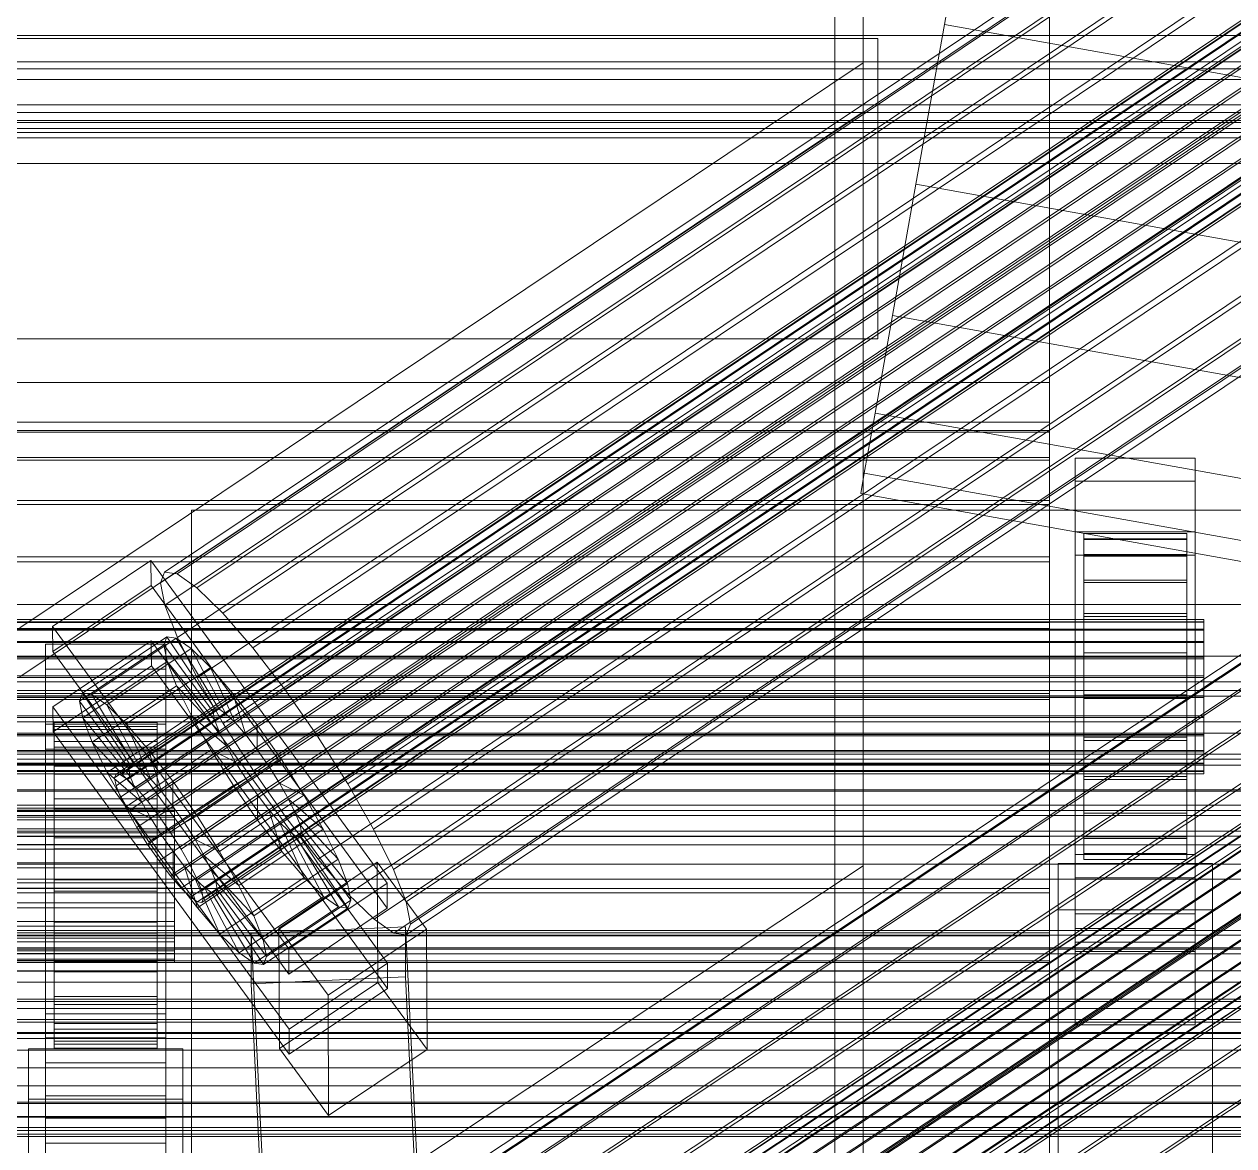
# Model space of a CAD drawing. Header units: millimetres. Extents: x -2500 to 58855, y -53268 to 6837.
# Drawn here: x 130.5 to 271.5, y -33459.1 to -33328.3 of the extents above; entities that cross this region are included whole.
import ezdxf

# ---------------------------------------------------------------- set-up
doc = ezdxf.new("R2010")
doc.units = ezdxf.units.MM
for name, color, linetype, lineweight in [('frontal_briquetadora', 7, 'Continuous', 0), ('frontal_C01', 7, 'Continuous', 0), ('frontal_C02', 7, 'Continuous', 0), ('frontal_C02-briq', 7, 'Continuous', 0), ('frontal_C03', 7, 'Continuous', 0), ('frontal_dos-mix', 7, 'Continuous', 0), ('frontal_secador', 7, 'Continuous', 0)]:
    doc.layers.add(name, color=color, linetype=linetype, lineweight=lineweight)

msp = doc.modelspace()

# ---------------------------------------------------------------- linework, layer by layer
at = {"layer": 'frontal_briquetadora'}
msp.add_line((345, -33332.75), (-305, -33332.75), dxfattribs=at)
at = {"layer": 'frontal_C01'}
for p, q in [((250, -35735.764), (250, -32680.37)), ((250, -32685.104), (250, -35740.498)), ((228.298, -33426.447), (228.298, -33114.26)), ((228.298, -33119.948), (228.298, -33432.135)), ((146.872, -33485.088), (331.181, -33362.756)), ((148.32, -33485.095), (332.629, -33362.763)), ((146.383, -33486.521), (330.692, -33364.19)), ((150.629, -33486.542), (334.938, -33364.211)), ((141.045, -33509.031), (354.844, -33367.126)), ((141.218, -33508.523), (355.017, -33366.618)), ((141.731, -33508.525), (355.53, -33366.621)), ((142.549, -33509.038), (356.348, -33367.134)), ((146.887, -33489.297), (331.197, -33366.966)), ((153.641, -33489.331), (337.95, -33366.999)), ((141.224, -33510.015), (355.022, -33368.11)), ((143.617, -33510.026), (357.415, -33368.122)), ((141.742, -33511.407), (355.541, -33369.503)), ((144.861, -33511.423), (358.659, -33369.518)), ((142.565, -33513.113), (356.363, -33371.209)), ((359.995, -33371.227), (146.196, -33513.132)), ((148.35, -33493.227), (332.659, -33370.896)), ((157.152, -33493.271), (341.461, -33370.94)), ((143.635, -33515.017), (357.434, -33373.113)), ((147.533, -33515.037), (361.332, -33373.132)), ((144.881, -33516.989), (358.68, -33375.085)), ((148.779, -33517.009), (362.578, -33375.104)), ((150.672, -33498.043), (334.981, -33375.712)), ((345.231, -33375.763), (160.922, -33498.094)), ((146.218, -33518.895), (360.017, -33376.99)), ((149.85, -33518.913), (363.648, -33377.008)), ((147.554, -33520.604), (361.352, -33378.699)), ((150.672, -33520.619), (364.471, -33378.715)), ((148.798, -33522), (362.596, -33380.095)), ((151.191, -33522.012), (364.989, -33380.107)), ((149.865, -33522.988), (363.664, -33381.083)), ((150.683, -33523.501), (364.482, -33381.596)), ((151.196, -33523.503), (364.995, -33381.599)), ((151.369, -33522.995), (365.168, -33381.091)), ((153.694, -33503.417), (338.003, -33381.085)), ((164.693, -33503.471), (349.002, -33381.14)), ((157.211, -33508.982), (341.52, -33386.65)), ((168.21, -33509.037), (352.519, -33386.705)), ((160.982, -33514.359), (345.291, -33392.028)), ((171.232, -33514.41), (355.541, -33392.079)), ((164.752, -33519.182), (349.061, -33396.851)), ((173.554, -33519.226), (357.863, -33396.895)), ((168.263, -33523.122), (352.572, -33400.791)), ((-450, -33413.426), (450, -33413.426)), ((450, -33426.233), (-450, -33426.233)), ((228.298, -33426.447), (130, -33491.691)), ((228.298, -33738.634), (228.298, -33426.447)), ((228.298, -33426.447), (228.298, -33432.135)), ((130, -33497.378), (228.298, -33432.135)), ((228.298, -33432.135), (228.298, -33744.321)), ((450, -33446.584), (-450, -33446.584))]:
    msp.add_line(p, q, dxfattribs=at)
at = {"layer": 'frontal_C02'}
for p, q in [((250, -35767.535), (250, -32976.99)), ((250, -32981.769), (250, -35772.314)), ((228.298, -33332.832), (228.298, -33158.452)), ((228.298, -33164.193), (228.298, -33338.573)), ((146.872, -33392.227), (331.181, -33268.743)), ((146.383, -33393.47), (330.692, -33269.986)), ((148.32, -33392.424), (332.629, -33268.94)), ((150.629, -33394.047), (334.938, -33270.563)), ((141.045, -33416.193), (354.844, -33272.952)), ((141.218, -33415.753), (355.017, -33272.511)), ((141.731, -33415.822), (355.53, -33272.581)), ((146.887, -33396.069), (331.197, -33272.585)), ((141.224, -33417.114), (355.022, -33273.873)), ((142.549, -33416.398), (356.348, -33273.156)), ((143.617, -33417.439), (357.415, -33274.198)), ((153.641, -33396.988), (337.95, -33273.504)), ((141.742, -33418.453), (355.541, -33275.211)), ((144.861, -33418.877), (358.659, -33275.635)), ((142.565, -33420.118), (356.363, -33276.876)), ((148.35, -33399.847), (332.659, -33276.363)), ((359.995, -33277.37), (146.196, -33420.611)), ((157.152, -33401.044), (341.461, -33277.56)), ((143.635, -33421.995), (357.434, -33278.754)), ((147.533, -33422.525), (361.332, -33279.284)), ((144.881, -33423.958), (358.68, -33280.717)), ((148.779, -33424.488), (362.578, -33281.247)), ((150.672, -33404.546), (334.981, -33281.062)), ((146.218, -33425.872), (360.017, -33282.631)), ((345.231, -33282.456), (160.922, -33405.94)), ((149.85, -33426.366), (363.648, -33283.125)), ((147.554, -33427.607), (361.352, -33284.365)), ((150.672, -33428.031), (364.471, -33284.79)), ((148.798, -33429.044), (362.596, -33285.803)), ((149.865, -33430.086), (363.664, -33286.844)), ((151.191, -33429.369), (364.989, -33286.128)), ((151.369, -33430.29), (365.168, -33287.049)), ((153.694, -33409.846), (338.003, -33286.362)), ((150.683, -33430.661), (364.482, -33287.42)), ((151.196, -33430.731), (364.995, -33287.49)), ((164.693, -33411.341), (349.002, -33287.857)), ((157.211, -33415.385), (341.52, -33291.901)), ((168.21, -33416.881), (352.519, -33293.397)), ((160.982, -33420.787), (345.291, -33297.303)), ((171.232, -33422.18), (355.541, -33298.696)), ((164.752, -33425.682), (349.061, -33302.198)), ((173.554, -33426.879), (357.863, -33303.395)), ((168.263, -33429.739), (352.572, -33306.255)), ((175.016, -33430.657), (359.326, -33307.173)), ((171.275, -33432.679), (355.584, -33309.195)), ((173.584, -33434.303), (357.893, -33310.819)), ((175.032, -33434.5), (359.341, -33311.016)), ((175.521, -33433.256), (359.83, -33309.772)), ((-311.15, -33329.672), (311.15, -33329.672)), ((-311.15, -33333.539), (311.15, -33333.539)), ((228.298, -33332.832), (130, -33398.69)), ((228.298, -33617.653), (228.298, -33332.832)), ((228.298, -33332.832), (228.298, -33338.573)), ((-311.15, -33334.789), (311.15, -33334.789)), ((-311.15, -33337.756), (311.15, -33337.756)), ((-311.15, -33338.64), (311.15, -33338.64)), ((130, -33404.431), (228.298, -33338.573)), ((228.298, -33338.573), (228.298, -33623.394)), ((-425, -33339.802), (425, -33339.802)), ((-311.15, -33340.505), (311.15, -33340.505)), ((-311.15, -33340.963), (311.15, -33340.963)), ((-311.15, -33341.599), (311.15, -33341.599)), ((133.809, -33398.542), (145.277, -33390.859)), ((145.277, -33390.859), (145.289, -33393.781)), ((145.277, -33390.859), (172.809, -33428.452)), ((146.383, -33393.47), (146.872, -33392.227)), ((146.872, -33392.227), (148.32, -33392.424)), ((148.32, -33392.424), (150.629, -33394.047)), ((145.289, -33393.781), (133.821, -33401.465)), ((172.821, -33431.374), (145.289, -33393.781)), ((146.887, -33396.069), (146.383, -33393.47)), ((150.629, -33394.047), (153.641, -33396.988)), ((148.35, -33399.847), (146.887, -33396.069)), ((153.641, -33396.988), (157.152, -33401.044)), ((133.821, -33401.465), (133.809, -33398.542)), ((161.341, -33436.135), (133.809, -33398.542)), ((137.313, -33406.333), (147.143, -33399.748)), ((138.396, -33406.481), (148.226, -33399.895)), ((147.143, -33399.748), (146.777, -33400.678)), ((148.226, -33399.895), (147.143, -33399.748)), ((147.143, -33399.748), (152.686, -33408.069)), ((149.953, -33401.11), (148.226, -33399.895)), ((148.226, -33399.895), (153.199, -33408.139)), ((150.672, -33404.546), (148.35, -33399.847)), ((133, -33403.511), (133, -33400.589)), ((133, -33400.589), (147, -33400.589)), ((133, -33446.493), (133, -33400.589)), ((133.847, -33407.895), (145.315, -33400.211)), ((136.948, -33407.264), (146.777, -33400.678)), ((140.123, -33407.695), (149.953, -33401.11)), ((145.315, -33400.211), (145.327, -33403.134)), ((145.315, -33400.211), (172.847, -33437.804)), ((146.777, -33400.678), (152.513, -33408.51)), ((146.777, -33400.678), (147.155, -33402.622)), ((147, -33400.589), (147, -33403.511)), ((147, -33400.589), (147, -33446.493)), ((152.207, -33403.309), (149.953, -33401.11)), ((149.953, -33401.11), (154.017, -33408.714)), ((157.152, -33401.044), (160.922, -33405.94)), ((133.821, -33401.465), (161.353, -33439.058)), ((137.325, -33409.208), (147.155, -33402.622)), ((147.155, -33402.622), (152.692, -33409.431)), ((147.155, -33402.622), (148.249, -33405.448)), ((147, -33403.511), (133, -33403.511)), ((133, -33403.511), (133, -33449.416)), ((145.327, -33403.134), (133.859, -33410.817)), ((142.377, -33409.895), (152.207, -33403.309)), ((172.859, -33440.727), (145.327, -33403.134)), ((147, -33449.416), (147, -33403.511)), ((154.833, -33406.343), (152.207, -33403.309)), ((152.207, -33403.309), (155.085, -33409.756)), ((138.419, -33412.034), (148.249, -33405.448)), ((148.249, -33405.448), (153.21, -33410.769)), ((148.249, -33405.448), (149.985, -33408.963)), ((153.694, -33409.846), (150.672, -33404.546)), ((136.948, -33407.264), (137.313, -33406.333)), ((142.856, -33414.655), (137.313, -33406.333)), ((137.313, -33406.333), (138.396, -33406.481)), ((143.369, -33414.725), (138.396, -33406.481)), ((138.396, -33406.481), (140.123, -33407.695)), ((145.003, -33412.929), (154.833, -33406.343)), ((157.653, -33410.005), (154.833, -33406.343)), ((154.833, -33406.343), (156.329, -33411.193)), ((160.922, -33405.94), (164.693, -33411.341)), ((133.859, -33410.817), (133.847, -33407.895)), ((161.379, -33445.488), (133.847, -33407.895)), ((142.683, -33415.095), (136.948, -33407.264)), ((137.325, -33409.208), (136.948, -33407.264)), ((144.188, -33415.3), (140.123, -33407.695)), ((140.123, -33407.695), (142.377, -33409.895)), ((152.686, -33408.069), (142.856, -33414.655)), ((153.199, -33408.139), (143.369, -33414.725)), ((152.513, -33408.51), (152.686, -33408.069)), ((152.686, -33408.069), (153.199, -33408.139)), ((153.199, -33408.139), (154.017, -33408.714)), ((134, -33419.728), (134, -33409.734)), ((134, -33409.734), (134, -33410.21)), ((134, -33409.734), (146, -33409.734)), ((134, -33410.552), (134, -33409.734)), ((142.862, -33416.016), (137.325, -33409.208)), ((138.419, -33412.034), (137.325, -33409.208)), ((140.156, -33415.549), (149.985, -33408.963)), ((152.513, -33408.51), (142.683, -33415.095)), ((152.692, -33409.431), (142.862, -33416.016)), ((154.017, -33408.714), (144.188, -33415.3)), ((155.085, -33409.756), (145.255, -33416.342)), ((146, -33410.21), (146, -33409.734)), ((146, -33409.734), (146, -33419.728)), ((146, -33409.734), (146, -33410.552)), ((149.985, -33408.963), (154.033, -33412.434)), ((149.985, -33408.963), (152.246, -33412.927)), ((152.692, -33409.431), (152.513, -33408.51)), ((153.21, -33410.769), (152.692, -33409.431)), ((154.017, -33408.714), (155.085, -33409.756)), ((155.085, -33409.756), (156.329, -33411.193)), ((133, -33412.864), (133, -33409.941)), ((133, -33409.941), (147, -33409.941)), ((133, -33455.845), (133, -33409.941)), ((133.859, -33410.817), (161.391, -33448.41)), ((134, -33419.953), (134, -33410.21)), ((134, -33410.21), (134, -33411.947)), ((134, -33410.21), (146, -33410.21)), ((134, -33420.115), (134, -33410.552)), ((134, -33410.552), (146, -33410.552)), ((134, -33412.608), (134, -33410.552)), ((145.255, -33416.342), (142.377, -33409.895)), ((142.377, -33409.895), (145.003, -33412.929)), ((153.21, -33410.769), (143.38, -33417.355)), ((146, -33411.947), (146, -33410.21)), ((146, -33410.21), (146, -33419.953)), ((146, -33410.552), (146, -33420.115)), ((146, -33410.552), (146, -33412.608)), ((156.329, -33411.193), (146.499, -33417.779)), ((147, -33409.941), (147, -33412.864)), ((147, -33409.941), (147, -33455.845)), ((157.653, -33410.005), (147.823, -33416.591)), ((154.033, -33412.434), (153.21, -33410.769)), ((157.211, -33415.385), (153.694, -33409.846)), ((156.329, -33411.193), (157.665, -33412.928)), ((157.665, -33412.928), (157.653, -33410.005)), ((160.474, -33414.046), (157.653, -33410.005)), ((134, -33420.776), (134, -33411.947)), ((134, -33411.947), (134, -33414.828)), ((134, -33411.947), (146, -33411.947)), ((134, -33421.089), (134, -33412.608)), ((134, -33412.608), (146, -33412.608)), ((134, -33415.763), (134, -33412.608)), ((143.38, -33417.355), (138.419, -33412.034)), ((140.156, -33415.549), (138.419, -33412.034)), ((154.033, -33412.434), (144.203, -33419.02)), ((146, -33414.828), (146, -33411.947)), ((146, -33411.947), (146, -33420.776)), ((146, -33412.608), (146, -33421.089)), ((146, -33412.608), (146, -33415.763)), ((155.103, -33414.312), (154.033, -33412.434)), ((164.693, -33411.341), (168.21, -33416.881)), ((147, -33412.864), (133, -33412.864)), ((133, -33412.864), (133, -33458.768)), ((142.416, -33419.513), (152.246, -33412.927)), ((146.499, -33417.779), (145.003, -33412.929)), ((145.003, -33412.929), (147.823, -33416.591)), ((147, -33458.768), (147, -33412.864)), ((147.835, -33419.514), (157.665, -33412.928)), ((150.644, -33420.632), (160.474, -33414.046)), ((152.246, -33412.927), (155.103, -33414.312)), ((152.246, -33412.927), (154.877, -33417.071)), ((157.665, -33412.928), (159.001, -33414.842)), ((160.474, -33414.046), (159.001, -33414.842)), ((163.105, -33418.19), (160.474, -33414.046)), ((134, -33422.141), (134, -33414.828)), ((134, -33414.828), (134, -33418.655)), ((134, -33414.828), (146, -33414.828)), ((142.856, -33414.655), (142.683, -33415.095)), ((142.683, -33415.095), (142.862, -33416.016)), ((143.369, -33414.725), (142.856, -33414.655)), ((144.188, -33415.3), (143.369, -33414.725)), ((145.255, -33416.342), (144.188, -33415.3)), ((155.103, -33414.312), (145.274, -33420.898)), ((146, -33418.655), (146, -33414.828)), ((146, -33414.828), (146, -33422.141)), ((159.001, -33414.842), (149.171, -33421.428)), ((156.35, -33416.275), (155.103, -33414.312)), ((160.982, -33420.787), (157.211, -33415.385)), ((159.001, -33414.842), (160.247, -33416.805)), ((134, -33422.583), (134, -33415.763)), ((134, -33415.763), (146, -33415.763)), ((134, -33419.8), (134, -33415.763)), ((144.203, -33419.02), (140.156, -33415.549)), ((142.416, -33419.513), (140.156, -33415.549)), ((141.045, -33416.193), (141.218, -33415.753)), ((141.224, -33417.114), (141.045, -33416.193)), ((141.218, -33415.753), (141.731, -33415.822)), ((141.731, -33415.822), (142.549, -33416.398)), ((142.549, -33416.398), (143.617, -33417.439)), ((142.862, -33416.016), (143.38, -33417.355)), ((146.499, -33417.779), (145.255, -33416.342)), ((146, -33415.763), (146, -33422.583)), ((146, -33415.763), (146, -33419.8)), ((156.35, -33416.275), (146.52, -33422.861)), ((147.823, -33416.591), (147.835, -33419.514)), ((147.823, -33416.591), (150.644, -33420.632)), ((160.247, -33416.805), (150.417, -33423.391)), ((154.877, -33417.071), (156.35, -33416.275)), ((157.686, -33418.189), (156.35, -33416.275)), ((163.105, -33418.19), (160.247, -33416.805)), ((160.247, -33416.805), (161.318, -33418.683)), ((141.742, -33418.453), (141.224, -33417.114)), ((143.38, -33417.355), (144.203, -33419.02)), ((143.617, -33417.439), (144.861, -33418.877)), ((145.047, -33423.657), (154.877, -33417.071)), ((147.835, -33419.514), (146.499, -33417.779)), ((157.686, -33418.189), (147.856, -33424.775)), ((153.275, -33424.775), (163.105, -33418.19)), ((154.877, -33417.071), (157.698, -33421.111)), ((157.698, -33421.111), (157.686, -33418.189)), ((159.022, -33419.923), (157.686, -33418.189)), ((165.365, -33422.154), (163.105, -33418.19)), ((168.21, -33416.881), (171.232, -33422.18)), ((134, -33423.954), (134, -33418.655)), ((134, -33418.655), (134, -33423.169)), ((134, -33418.655), (146, -33418.655)), ((142.565, -33420.118), (141.742, -33418.453)), ((145.274, -33420.898), (142.416, -33419.513)), ((145.047, -33423.657), (142.416, -33419.513)), ((144.203, -33419.02), (145.274, -33420.898)), ((144.861, -33418.877), (146.196, -33420.611)), ((146, -33423.169), (146, -33418.655)), ((146, -33418.655), (146, -33423.954)), ((149.171, -33421.428), (147.835, -33419.514)), ((161.318, -33418.683), (151.488, -33425.268)), ((165.365, -33422.154), (161.318, -33418.683)), ((161.318, -33418.683), (162.14, -33420.347)), ((-148, -33419.728), (148, -33419.728)), ((-148, -33419.953), (148, -33419.953)), ((-148, -33420.115), (148, -33420.115)), ((-148, -33420.776), (148, -33420.776)), ((-148, -33421.089), (148, -33421.089)), ((134, -33419.953), (134, -33419.728)), ((146, -33419.728), (134, -33419.728)), ((134, -33419.728), (134, -33420.115)), ((134, -33424.496), (134, -33419.8)), ((134, -33419.8), (146, -33419.8)), ((134, -33424.446), (134, -33419.8)), ((134, -33420.776), (134, -33419.953)), ((146, -33419.953), (134, -33419.953)), ((146, -33420.115), (134, -33420.115)), ((134, -33420.115), (134, -33421.089)), ((134, -33422.141), (134, -33420.776)), ((146, -33420.776), (134, -33420.776)), ((146, -33421.089), (134, -33421.089)), ((134, -33421.089), (134, -33422.583)), ((143.635, -33421.995), (142.565, -33420.118)), ((145.274, -33420.898), (146.52, -33422.861)), ((146, -33419.728), (146, -33419.953)), ((146, -33420.115), (146, -33419.728)), ((146, -33419.8), (146, -33424.496)), ((146, -33419.8), (146, -33424.446)), ((146, -33419.953), (146, -33420.776)), ((146, -33421.089), (146, -33420.115)), ((146, -33420.776), (146, -33422.141)), ((146, -33422.583), (146, -33421.089)), ((146.196, -33420.611), (147.533, -33422.525)), ((148, -33419.953), (148, -33419.728)), ((148, -33419.728), (148, -33420.115)), ((148, -33420.776), (148, -33419.953)), ((148, -33420.115), (148, -33421.089)), ((148, -33422.141), (148, -33420.776)), ((148, -33421.089), (148, -33422.583)), ((149.171, -33421.428), (150.644, -33420.632)), ((159.022, -33419.923), (149.192, -33426.509)), ((150.644, -33420.632), (153.275, -33424.775)), ((162.14, -33420.347), (152.311, -33426.933)), ((160.518, -33424.774), (159.022, -33419.923)), ((160.266, -33421.361), (159.022, -33419.923)), ((164.752, -33425.682), (160.982, -33420.787)), ((167.102, -33425.669), (162.14, -33420.347)), ((162.14, -33420.347), (162.659, -33421.686)), ((-148, -33422.141), (148, -33422.141)), ((134, -33423.954), (134, -33422.141)), ((146, -33422.141), (134, -33422.141)), ((144.881, -33423.958), (143.635, -33421.995)), ((146, -33422.141), (146, -33423.954)), ((147.868, -33427.697), (157.698, -33421.111)), ((148, -33423.954), (148, -33422.141)), ((150.417, -33423.391), (149.171, -33421.428)), ((160.266, -33421.361), (150.436, -33427.946)), ((161.333, -33422.402), (151.503, -33428.988)), ((162.659, -33421.686), (152.829, -33428.272)), ((155.535, -33428.74), (165.365, -33422.154)), ((157.698, -33421.111), (160.518, -33424.774)), ((163.144, -33427.808), (160.266, -33421.361)), ((161.333, -33422.402), (160.266, -33421.361)), ((165.397, -33430.007), (161.333, -33422.402)), ((162.151, -33422.978), (161.333, -33422.402)), ((168.196, -33428.495), (162.659, -33421.686)), ((162.659, -33421.686), (162.837, -33422.607)), ((167.102, -33425.669), (165.365, -33422.154)), ((171.232, -33422.18), (173.554, -33426.879)), ((-148, -33422.583), (148, -33422.583)), ((146, -33422.583), (134, -33422.583)), ((134, -33422.583), (134, -33424.496)), ((134, -33423.169), (134, -33426.092)), ((146, -33423.169), (134, -33423.169)), ((134, -33423.169), (134, -33428.061)), ((146.52, -33422.861), (145.047, -33423.657)), ((147.868, -33427.697), (145.047, -33423.657)), ((146, -33424.496), (146, -33422.583)), ((146, -33426.092), (146, -33423.169)), ((146, -33428.061), (146, -33423.169)), ((146.52, -33422.861), (147.856, -33424.775)), ((147.533, -33422.525), (148.779, -33424.488)), ((148, -33422.583), (148, -33424.496)), ((151.488, -33425.268), (150.417, -33423.391)), ((150.417, -33423.391), (153.275, -33424.775)), ((162.151, -33422.978), (152.321, -33429.564)), ((162.664, -33423.048), (152.835, -33429.633)), ((162.837, -33422.607), (153.008, -33429.193)), ((167.125, -33431.222), (162.151, -33422.978)), ((162.664, -33423.048), (162.151, -33422.978)), ((162.837, -33422.607), (162.664, -33423.048)), ((168.208, -33431.369), (162.664, -33423.048)), ((168.573, -33430.439), (162.837, -33422.607)), ((-148, -33423.954), (148, -33423.954)), ((-148, -33424.496), (148, -33424.496)), ((134, -33426.092), (134, -33423.954)), ((146, -33423.954), (134, -33423.954)), ((134, -33426.697), (134, -33424.446)), ((134, -33424.446), (146, -33424.446)), ((134, -33429.383), (134, -33424.446)), ((146, -33424.496), (134, -33424.496)), ((134, -33424.496), (134, -33426.697)), ((146.218, -33425.872), (144.881, -33423.958)), ((146, -33423.954), (146, -33426.092)), ((146, -33424.446), (146, -33426.697)), ((146, -33424.446), (146, -33429.383)), ((146, -33426.697), (146, -33424.496)), ((147.856, -33424.775), (147.868, -33427.697)), ((147.856, -33424.775), (149.192, -33426.509)), ((148, -33426.092), (148, -33423.954)), ((148, -33424.496), (148, -33426.697)), ((148.779, -33424.488), (149.85, -33426.366)), ((150.688, -33431.359), (160.518, -33424.774)), ((152.311, -33426.933), (151.488, -33425.268)), ((151.488, -33425.268), (155.535, -33428.74)), ((153.275, -33424.775), (155.535, -33428.74)), ((160.518, -33424.774), (163.144, -33427.808)), ((148, -33426.092), (-148, -33426.092)), ((-148, -33426.697), (148, -33426.697)), ((134, -33426.092), (146, -33426.092)), ((134, -33428.409), (134, -33426.092)), ((146, -33426.697), (134, -33426.697)), ((134, -33426.697), (134, -33429.035)), ((146, -33426.092), (146, -33428.409)), ((146, -33429.035), (146, -33426.697)), ((147.554, -33427.607), (146.218, -33425.872)), ((148, -33428.409), (148, -33426.092)), ((148, -33426.697), (148, -33429.035)), ((149.192, -33426.509), (150.688, -33431.359)), ((149.192, -33426.509), (150.436, -33427.946)), ((149.85, -33426.366), (150.672, -33428.031)), ((157.272, -33432.255), (167.102, -33425.669)), ((160.19, -33433.692), (171.658, -33426.008)), ((168.263, -33429.739), (164.752, -33425.682)), ((168.196, -33428.495), (167.102, -33425.669)), ((171.658, -33426.008), (171.715, -33440.037)), ((171.658, -33426.008), (177.394, -33433.84)), ((134, -33428.409), (134, -33428.061)), ((134, -33428.061), (134, -33432.998)), ((134, -33428.061), (146, -33428.061)), ((146, -33432.998), (146, -33428.061)), ((146, -33428.061), (146, -33428.409)), ((148.798, -33429.044), (147.554, -33427.607)), ((150.688, -33431.359), (147.868, -33427.697)), ((150.436, -33427.946), (153.314, -33434.393)), ((150.436, -33427.946), (151.503, -33428.988)), ((150.672, -33428.031), (151.191, -33429.369)), ((152.829, -33428.272), (152.311, -33426.933)), ((152.311, -33426.933), (157.272, -33432.255)), ((153.314, -33434.393), (163.144, -33427.808)), ((163.144, -33427.808), (165.397, -33430.007)), ((173.554, -33426.879), (175.016, -33430.657)), ((-148, -33428.409), (148, -33428.409)), ((-148, -33429.035), (148, -33429.035)), ((134, -33430.748), (134, -33428.409)), ((146, -33428.409), (134, -33428.409)), ((134, -33429.035), (134, -33429.383)), ((146, -33429.035), (134, -33429.035)), ((134, -33429.035), (134, -33431.352)), ((134, -33429.383), (146, -33429.383)), ((134, -33434.275), (134, -33429.383)), ((146, -33428.409), (146, -33430.748)), ((146, -33429.383), (146, -33429.035)), ((146, -33431.352), (146, -33429.035)), ((146, -33429.383), (146, -33434.275)), ((148, -33430.748), (148, -33428.409)), ((148, -33429.035), (148, -33431.352)), ((149.865, -33430.086), (148.798, -33429.044)), ((151.191, -33429.369), (151.369, -33430.29)), ((151.503, -33428.988), (155.567, -33436.593)), ((151.503, -33428.988), (152.321, -33429.564)), ((153.008, -33429.193), (152.829, -33428.272)), ((152.829, -33428.272), (158.366, -33435.08)), ((152.835, -33429.633), (153.008, -33429.193)), ((153.008, -33429.193), (158.743, -33437.025)), ((155.535, -33428.74), (157.272, -33432.255)), ((158.366, -33435.08), (168.196, -33428.495)), ((172.809, -33428.452), (161.341, -33436.135)), ((168.573, -33430.439), (168.196, -33428.495)), ((172.821, -33431.374), (172.809, -33428.452)), ((-148, -33430.748), (148, -33430.748)), ((134, -33432.948), (134, -33430.748)), ((134, -33430.748), (134, -33432.998)), ((146, -33430.748), (134, -33430.748)), ((146, -33432.998), (146, -33430.748)), ((146, -33430.748), (146, -33432.948)), ((148, -33432.948), (148, -33430.748)), ((150.683, -33430.661), (149.865, -33430.086)), ((151.196, -33430.731), (150.683, -33430.661)), ((151.369, -33430.29), (151.196, -33430.731)), ((152.321, -33429.564), (157.295, -33437.808)), ((152.321, -33429.564), (152.835, -33429.633)), ((152.835, -33429.633), (158.378, -33437.955)), ((155.567, -33436.593), (165.397, -33430.007)), ((158.743, -33437.025), (168.573, -33430.439)), ((165.397, -33430.007), (167.125, -33431.222)), ((168.208, -33431.369), (168.573, -33430.439)), ((171.275, -33432.679), (168.263, -33429.739)), ((175.016, -33430.657), (175.521, -33433.256)), ((-148, -33431.352), (148, -33431.352)), ((134, -33431.352), (134, -33434.275)), ((146, -33431.352), (134, -33431.352)), ((134, -33431.352), (134, -33433.491)), ((146, -33434.275), (146, -33431.352)), ((146, -33433.491), (146, -33431.352)), ((148, -33431.352), (148, -33433.491)), ((153.314, -33434.393), (150.688, -33431.359)), ((157.272, -33432.255), (158.366, -33435.08)), ((157.295, -33437.808), (167.125, -33431.222)), ((158.378, -33437.955), (168.208, -33431.369)), ((161.353, -33439.058), (172.821, -33431.374)), ((167.125, -33431.222), (168.208, -33431.369)), ((-148, -33432.948), (148, -33432.948)), ((-148, -33433.491), (148, -33433.491)), ((134, -33434.861), (134, -33432.948)), ((134, -33432.948), (134, -33437.644)), ((146, -33432.948), (134, -33432.948)), ((134, -33432.998), (134, -33437.644)), ((134, -33432.998), (146, -33432.998)), ((134, -33433.491), (134, -33438.789)), ((146, -33433.491), (134, -33433.491)), ((134, -33433.491), (134, -33435.304)), ((146, -33437.644), (146, -33432.948)), ((146, -33432.948), (146, -33434.861)), ((146, -33437.644), (146, -33432.998)), ((146, -33438.789), (146, -33433.491)), ((146, -33435.304), (146, -33433.491)), ((148, -33434.861), (148, -33432.948)), ((148, -33433.491), (148, -33435.304)), ((156.962, -33434.338), (174.943, -33433.544)), ((160.247, -33447.721), (160.19, -33433.692)), ((165.926, -33441.524), (160.19, -33433.692)), ((173.584, -33434.303), (171.275, -33432.679)), ((174.943, -33433.544), (174.943, -33439.391)), ((174.943, -33433.544), (177.811, -33492.921)), ((175.521, -33433.256), (175.032, -33434.5)), ((-148, -33434.861), (148, -33434.861)), ((134, -33434.275), (146, -33434.275)), ((134, -33438.789), (134, -33434.275)), ((134, -33436.355), (134, -33434.861)), ((134, -33434.861), (134, -33441.682)), ((146, -33434.861), (134, -33434.861)), ((146, -33434.275), (146, -33438.789)), ((146, -33441.682), (146, -33434.861)), ((146, -33434.861), (146, -33436.355)), ((148, -33436.355), (148, -33434.861)), ((155.567, -33436.593), (153.314, -33434.393)), ((156.962, -33440.185), (156.962, -33434.338)), ((159.83, -33493.715), (156.962, -33434.338)), ((158.366, -33435.08), (158.743, -33437.025)), ((177.394, -33433.84), (165.926, -33441.524)), ((175.032, -33434.5), (173.584, -33434.303)), ((177.451, -33447.869), (177.394, -33433.84)), ((-148, -33435.304), (148, -33435.304)), ((-148, -33436.355), (148, -33436.355)), ((134, -33435.304), (134, -33442.616)), ((146, -33435.304), (134, -33435.304)), ((134, -33435.304), (134, -33436.668)), ((134, -33437.329), (134, -33436.355)), ((134, -33436.355), (134, -33444.836)), ((146, -33436.355), (134, -33436.355)), ((146, -33442.616), (146, -33435.304)), ((146, -33436.668), (146, -33435.304)), ((146, -33444.836), (146, -33436.355)), ((146, -33436.355), (146, -33437.329)), ((148, -33435.304), (148, -33436.668)), ((148, -33437.329), (148, -33436.355)), ((157.295, -33437.808), (155.567, -33436.593)), ((161.341, -33436.135), (161.353, -33439.058)), ((-148, -33436.668), (148, -33436.668)), ((-148, -33437.329), (148, -33437.329)), ((-148, -33437.491), (148, -33437.491)), ((-148, -33437.717), (148, -33437.717)), ((134, -33436.668), (134, -33445.497)), ((146, -33436.668), (134, -33436.668)), ((134, -33436.668), (134, -33437.491)), ((134, -33437.717), (134, -33437.329)), ((134, -33437.329), (134, -33446.892)), ((146, -33437.329), (134, -33437.329)), ((134, -33437.491), (134, -33447.235)), ((146, -33437.491), (134, -33437.491)), ((134, -33437.491), (134, -33437.717)), ((134, -33437.644), (134, -33441.682)), ((134, -33437.644), (146, -33437.644)), ((134, -33437.717), (134, -33447.711)), ((146, -33437.717), (134, -33437.717)), ((146, -33445.497), (146, -33436.668)), ((146, -33437.491), (146, -33436.668)), ((146, -33446.892), (146, -33437.329)), ((146, -33437.329), (146, -33437.717)), ((146, -33447.235), (146, -33437.491)), ((146, -33437.717), (146, -33437.491)), ((146, -33441.682), (146, -33437.644)), ((146, -33447.711), (146, -33437.717)), ((148, -33436.668), (148, -33437.491)), ((148, -33437.717), (148, -33437.329)), ((148, -33437.491), (148, -33437.717)), ((158.378, -33437.955), (157.295, -33437.808)), ((158.743, -33437.025), (158.378, -33437.955)), ((172.847, -33437.804), (161.379, -33445.488)), ((172.859, -33440.727), (172.847, -33437.804)), ((134, -33438.789), (146, -33438.789)), ((134, -33442.616), (134, -33438.789)), ((146, -33438.789), (146, -33442.616)), ((174.943, -33439.391), (156.962, -33440.185)), ((177.811, -33498.767), (174.943, -33439.391)), ((159.83, -33499.562), (156.962, -33440.185)), ((171.715, -33440.037), (160.247, -33447.721)), ((161.391, -33448.41), (172.859, -33440.727)), ((177.451, -33447.869), (171.715, -33440.037)), ((134, -33441.682), (134, -33444.836)), ((134, -33441.682), (146, -33441.682)), ((146, -33444.836), (146, -33441.682)), ((165.926, -33441.524), (165.983, -33455.552)), ((134, -33442.616), (146, -33442.616)), ((134, -33445.497), (134, -33442.616)), ((146, -33442.616), (146, -33445.497)), ((133, -33457.732), (133, -33443.703)), ((133, -33443.703), (147, -33443.703)), ((133, -33453.267), (133, -33443.703)), ((134, -33444.836), (134, -33446.892)), ((134, -33444.836), (146, -33444.836)), ((146, -33446.892), (146, -33444.836)), ((147, -33443.703), (147, -33457.732)), ((147, -33443.703), (147, -33453.267)), ((134, -33445.497), (146, -33445.497)), ((134, -33447.235), (134, -33445.497)), ((146, -33445.497), (146, -33447.235)), ((161.379, -33445.488), (161.391, -33448.41)), ((131, -33453.64), (131, -33447.795)), ((131, -33447.795), (149, -33447.795)), ((131, -33493.317), (131, -33447.795)), ((147, -33446.493), (133, -33446.493)), ((133, -33446.493), (133, -33449.416)), ((134, -33446.892), (134, -33447.711)), ((134, -33446.892), (146, -33446.892)), ((134, -33447.235), (146, -33447.235)), ((134, -33447.711), (134, -33447.235)), ((134, -33447.711), (146, -33447.711)), ((146, -33447.711), (146, -33446.892)), ((146, -33447.235), (146, -33447.711)), ((147, -33449.416), (147, -33446.493)), ((149, -33447.795), (149, -33453.64)), ((149, -33447.795), (149, -33493.317)), ((160.247, -33447.721), (165.983, -33455.552)), ((165.983, -33455.552), (177.451, -33447.869)), ((133, -33449.416), (147, -33449.416)), ((147, -33453.267), (133, -33453.267)), ((133, -33453.267), (133, -33467.296)), ((147, -33467.296), (147, -33453.267)), ((149, -33453.64), (131, -33453.64)), ((131, -33499.162), (131, -33453.64)), ((149, -33499.162), (149, -33453.64)), ((147, -33455.845), (133, -33455.845)), ((133, -33455.845), (133, -33458.768)), ((147, -33458.768), (147, -33455.845)), ((147, -33457.732), (133, -33457.732)), ((133, -33457.732), (133, -33467.296)), ((147, -33467.296), (147, -33457.732)), ((133, -33458.768), (147, -33458.768))]:
    msp.add_line(p, q, dxfattribs=at)
at = {"layer": 'frontal_C02-briq'}
msp.add_line((320, -33332.75), (-280, -33332.75), dxfattribs=at)
at = {"layer": 'frontal_C03'}
for p, q in [((250, -35246.305), (250, -32596.305)), ((250, -32601.121), (250, -35251.121)), ((250, -33370.122), (250, -33106.199)), ((250, -33111.977), (250, -33375.9)), ((430, -33339.58), (-430, -33339.58)), ((430, -33344.58), (-430, -33344.58)), ((250, -33370.122), (0, -33370.122)), ((250, -33634.044), (250, -33370.122)), ((250, -33370.122), (250, -33375.9)), ((-250, -33374.72), (250, -33374.72)), ((-250, -33375.72), (250, -33375.72)), ((-250, -33375.9), (250, -33375.9)), ((0, -33375.9), (250, -33375.9)), ((250, -33375.72), (250, -33374.72)), ((250, -33374.72), (250, -33375.9)), ((250, -33378.832), (250, -33375.72)), ((250, -33375.9), (250, -33639.823)), ((250, -33375.9), (250, -33379.18)), ((-250, -33378.832), (250, -33378.832)), ((-250, -33379.18), (250, -33379.18)), ((250, -33383.845), (250, -33378.832)), ((250, -33379.18), (250, -33384.338)), ((253, -33381.605), (253, -33378.912)), ((253, -33378.912), (267, -33378.912)), ((253, -33425.138), (253, -33378.912)), ((267, -33378.912), (267, -33381.605)), ((267, -33378.912), (267, -33425.138)), ((267, -33381.605), (253, -33381.605)), ((253, -33381.605), (253, -33427.832)), ((267, -33427.832), (267, -33381.605)), ((-250, -33383.845), (250, -33383.845)), ((-250, -33384.338), (250, -33384.338)), ((250, -33390.417), (250, -33383.845)), ((250, -33384.338), (250, -33391.02)), ((253, -33390.223), (253, -33387.53)), ((253, -33387.53), (267, -33387.53)), ((253, -33433.756), (253, -33387.53)), ((254, -33397.718), (254, -33387.719)), ((254, -33387.719), (254, -33388.313)), ((254, -33387.719), (266, -33387.719)), ((254, -33388.42), (254, -33387.719)), ((254, -33397.999), (254, -33388.313)), ((254, -33388.313), (254, -33390.161)), ((254, -33388.313), (266, -33388.313)), ((254, -33398.05), (254, -33388.42)), ((254, -33388.42), (266, -33388.42)), ((254, -33390.367), (254, -33388.42)), ((266, -33388.313), (266, -33387.719)), ((266, -33387.719), (266, -33397.718)), ((266, -33387.719), (266, -33388.42)), ((266, -33390.161), (266, -33388.313)), ((266, -33388.313), (266, -33397.999)), ((266, -33388.42), (266, -33398.05)), ((266, -33388.42), (266, -33390.367)), ((267, -33387.53), (267, -33390.223)), ((267, -33387.53), (267, -33433.756)), ((-250, -33390.417), (250, -33390.417)), ((-250, -33391.02), (250, -33391.02)), ((250, -33398.1), (250, -33390.417)), ((250, -33391.02), (250, -33398.772)), ((267, -33390.223), (253, -33390.223)), ((253, -33390.223), (253, -33436.449)), ((254, -33398.875), (254, -33390.161)), ((254, -33390.161), (254, -33393.137)), ((254, -33390.161), (266, -33390.161)), ((254, -33398.973), (254, -33390.367)), ((254, -33390.367), (266, -33390.367)), ((254, -33393.43), (254, -33390.367)), ((266, -33393.137), (266, -33390.161)), ((266, -33390.161), (266, -33398.875)), ((266, -33390.367), (266, -33398.973)), ((266, -33390.367), (266, -33393.43)), ((267, -33436.449), (267, -33390.223)), ((254, -33400.285), (254, -33393.137)), ((254, -33393.137), (254, -33397.039)), ((254, -33393.137), (266, -33393.137)), ((254, -33400.423), (254, -33393.43)), ((254, -33393.43), (266, -33393.43)), ((254, -33397.397), (254, -33393.43)), ((266, -33397.039), (266, -33393.137)), ((266, -33393.137), (266, -33400.285)), ((266, -33393.43), (266, -33400.423)), ((266, -33393.43), (266, -33397.397)), ((254, -33402.133), (254, -33397.039)), ((254, -33397.039), (254, -33401.601)), ((254, -33397.039), (266, -33397.039)), ((266, -33401.601), (266, -33397.039)), ((266, -33397.039), (266, -33402.133)), ((-268, -33397.718), (268, -33397.718)), ((-268, -33397.999), (268, -33397.999)), ((-268, -33398.05), (268, -33398.05)), ((250, -33398.1), (-250, -33398.1)), ((250, -33406.37), (250, -33398.1)), ((254, -33402.303), (254, -33397.397)), ((254, -33397.397), (266, -33397.397)), ((254, -33402), (254, -33397.397)), ((254, -33397.999), (254, -33397.718)), ((266, -33397.718), (254, -33397.718)), ((254, -33397.718), (254, -33398.05)), ((254, -33398.875), (254, -33397.999)), ((266, -33397.999), (254, -33397.999)), ((266, -33398.05), (254, -33398.05)), ((254, -33398.05), (254, -33398.973)), ((266, -33397.397), (266, -33402.303)), ((266, -33397.397), (266, -33402)), ((266, -33397.718), (266, -33397.999)), ((266, -33398.05), (266, -33397.718)), ((266, -33397.999), (266, -33398.875)), ((266, -33398.973), (266, -33398.05)), ((268, -33397.999), (268, -33397.718)), ((268, -33397.718), (268, -33398.05)), ((268, -33398.875), (268, -33397.999)), ((268, -33398.05), (268, -33398.973)), ((-268, -33398.875), (268, -33398.875)), ((-268, -33398.973), (268, -33398.973)), ((-250, -33398.772), (250, -33398.772)), ((250, -33398.772), (250, -33407.066)), ((254, -33400.285), (254, -33398.875)), ((266, -33398.875), (254, -33398.875)), ((266, -33398.973), (254, -33398.973)), ((254, -33398.973), (254, -33400.423)), ((266, -33398.875), (266, -33400.285)), ((266, -33400.423), (266, -33398.973)), ((268, -33400.285), (268, -33398.875)), ((268, -33398.973), (268, -33400.423)), ((-268, -33400.285), (268, -33400.285)), ((-268, -33400.423), (268, -33400.423)), ((254, -33402.133), (254, -33400.285)), ((266, -33400.285), (254, -33400.285)), ((266, -33400.423), (254, -33400.423)), ((254, -33400.423), (254, -33402.303)), ((266, -33400.285), (266, -33402.133)), ((266, -33402.303), (266, -33400.423)), ((268, -33402.133), (268, -33400.285)), ((268, -33400.423), (268, -33402.303)), ((-268, -33402.133), (268, -33402.133)), ((-268, -33402.303), (268, -33402.303)), ((254, -33401.601), (254, -33404.294)), ((266, -33401.601), (254, -33401.601)), ((254, -33401.601), (254, -33406.511)), ((254, -33404.483), (254, -33402)), ((254, -33402), (266, -33402)), ((254, -33406.924), (254, -33402)), ((254, -33404.294), (254, -33402.133)), ((266, -33402.133), (254, -33402.133)), ((266, -33402.303), (254, -33402.303)), ((254, -33402.303), (254, -33404.483)), ((266, -33404.294), (266, -33401.601)), ((266, -33406.511), (266, -33401.601)), ((266, -33402), (266, -33404.483)), ((266, -33402), (266, -33406.924)), ((266, -33402.133), (266, -33404.294)), ((266, -33404.483), (266, -33402.303)), ((268, -33404.294), (268, -33402.133)), ((268, -33402.303), (268, -33404.483)), ((268, -33404.294), (-268, -33404.294)), ((-268, -33404.483), (268, -33404.483)), ((254, -33404.294), (266, -33404.294)), ((254, -33406.62), (254, -33404.294)), ((266, -33404.483), (254, -33404.483)), ((254, -33404.483), (254, -33406.816)), ((266, -33404.294), (266, -33406.62)), ((266, -33406.816), (266, -33404.483)), ((268, -33406.62), (268, -33404.294)), ((268, -33404.483), (268, -33406.816)), ((-268, -33406.62), (268, -33406.62)), ((-268, -33406.816), (268, -33406.816)), ((-250, -33406.37), (250, -33406.37)), ((250, -33414.663), (250, -33406.37)), ((254, -33406.62), (254, -33406.511)), ((254, -33406.511), (254, -33411.435)), ((254, -33406.511), (266, -33406.511)), ((254, -33408.952), (254, -33406.62)), ((266, -33406.62), (254, -33406.62)), ((254, -33406.816), (254, -33406.924)), ((266, -33406.816), (254, -33406.816)), ((254, -33406.816), (254, -33409.141)), ((254, -33406.924), (266, -33406.924)), ((254, -33411.834), (254, -33406.924)), ((266, -33411.435), (266, -33406.511)), ((266, -33406.511), (266, -33406.62)), ((266, -33406.62), (266, -33408.952)), ((266, -33406.924), (266, -33406.816)), ((266, -33409.141), (266, -33406.816)), ((266, -33406.924), (266, -33411.834)), ((268, -33408.952), (268, -33406.62)), ((268, -33406.816), (268, -33409.141)), ((-250, -33407.066), (250, -33407.066)), ((250, -33407.066), (250, -33415.336)), ((-268, -33408.952), (268, -33408.952)), ((-268, -33409.141), (268, -33409.141)), ((254, -33411.133), (254, -33408.952)), ((254, -33408.952), (254, -33411.435)), ((266, -33408.952), (254, -33408.952)), ((254, -33409.141), (254, -33411.834)), ((266, -33409.141), (254, -33409.141)), ((254, -33409.141), (254, -33411.302)), ((266, -33411.435), (266, -33408.952)), ((266, -33408.952), (266, -33411.133)), ((266, -33411.834), (266, -33409.141)), ((266, -33411.302), (266, -33409.141)), ((268, -33411.133), (268, -33408.952)), ((268, -33409.141), (268, -33411.302)), ((-268, -33411.133), (268, -33411.133)), ((254, -33413.012), (254, -33411.133)), ((254, -33411.133), (254, -33416.038)), ((266, -33411.133), (254, -33411.133)), ((266, -33416.038), (266, -33411.133)), ((266, -33411.133), (266, -33413.012)), ((268, -33413.012), (268, -33411.133)), ((-268, -33411.302), (268, -33411.302)), ((254, -33411.302), (254, -33416.396)), ((266, -33411.302), (254, -33411.302)), ((254, -33411.302), (254, -33413.15)), ((254, -33411.435), (254, -33416.038)), ((254, -33411.435), (266, -33411.435)), ((254, -33411.834), (266, -33411.834)), ((254, -33416.396), (254, -33411.834)), ((266, -33416.396), (266, -33411.302)), ((266, -33413.15), (266, -33411.302)), ((266, -33416.038), (266, -33411.435)), ((266, -33411.834), (266, -33416.396)), ((268, -33411.302), (268, -33413.15)), ((-268, -33413.012), (268, -33413.012)), ((-268, -33413.15), (268, -33413.15)), ((254, -33414.462), (254, -33413.012)), ((254, -33413.012), (254, -33420.006)), ((266, -33413.012), (254, -33413.012)), ((254, -33413.15), (254, -33420.298)), ((266, -33413.15), (254, -33413.15)), ((254, -33413.15), (254, -33414.56)), ((266, -33420.006), (266, -33413.012)), ((266, -33413.012), (266, -33414.462)), ((266, -33420.298), (266, -33413.15)), ((266, -33414.56), (266, -33413.15)), ((268, -33414.462), (268, -33413.012)), ((268, -33413.15), (268, -33414.56)), ((-268, -33414.462), (268, -33414.462)), ((-268, -33414.56), (268, -33414.56)), ((-268, -33415.385), (268, -33415.385)), ((-268, -33415.436), (268, -33415.436)), ((-250, -33414.663), (250, -33414.663)), ((-250, -33415.336), (250, -33415.336)), ((250, -33422.415), (250, -33414.663)), ((250, -33415.336), (250, -33423.018)), ((254, -33415.385), (254, -33414.462)), ((254, -33414.462), (254, -33423.068)), ((266, -33414.462), (254, -33414.462)), ((254, -33414.56), (254, -33423.274)), ((266, -33414.56), (254, -33414.56)), ((254, -33414.56), (254, -33415.436)), ((254, -33415.717), (254, -33415.385)), ((254, -33415.385), (254, -33425.016)), ((266, -33415.385), (254, -33415.385)), ((254, -33415.436), (254, -33425.123)), ((266, -33415.436), (254, -33415.436)), ((254, -33415.436), (254, -33415.717)), ((266, -33423.068), (266, -33414.462)), ((266, -33414.462), (266, -33415.385)), ((266, -33423.274), (266, -33414.56)), ((266, -33415.436), (266, -33414.56)), ((266, -33425.016), (266, -33415.385)), ((266, -33415.385), (266, -33415.717)), ((266, -33425.123), (266, -33415.436)), ((266, -33415.717), (266, -33415.436)), ((268, -33415.385), (268, -33414.462)), ((268, -33414.56), (268, -33415.436)), ((268, -33415.717), (268, -33415.385)), ((268, -33415.436), (268, -33415.717)), ((-268, -33415.717), (268, -33415.717)), ((254, -33415.717), (254, -33425.716)), ((266, -33415.717), (254, -33415.717)), ((254, -33416.038), (254, -33420.006)), ((254, -33416.038), (266, -33416.038)), ((254, -33416.396), (266, -33416.396)), ((254, -33420.298), (254, -33416.396)), ((266, -33425.716), (266, -33415.717)), ((266, -33420.006), (266, -33416.038)), ((266, -33416.396), (266, -33420.298)), ((254, -33420.006), (254, -33423.068)), ((254, -33420.006), (266, -33420.006)), ((254, -33420.298), (266, -33420.298)), ((254, -33423.274), (254, -33420.298)), ((266, -33423.068), (266, -33420.006)), ((266, -33420.298), (266, -33423.274)), ((-250, -33422.415), (250, -33422.415)), ((250, -33429.098), (250, -33422.415)), ((253, -33435.331), (253, -33422.404)), ((253, -33422.404), (267, -33422.404)), ((253, -33432.035), (253, -33422.404)), ((267, -33422.404), (267, -33435.331)), ((267, -33422.404), (267, -33432.035)), ((-250, -33423.018), (250, -33423.018)), ((250, -33423.018), (250, -33429.59)), ((254, -33423.068), (254, -33425.016)), ((254, -33423.068), (266, -33423.068)), ((254, -33423.274), (266, -33423.274)), ((254, -33425.123), (254, -33423.274)), ((266, -33425.016), (266, -33423.068)), ((266, -33423.274), (266, -33425.123)), ((267, -33425.138), (253, -33425.138)), ((253, -33425.138), (253, -33427.832)), ((254, -33425.016), (254, -33425.716)), ((254, -33425.016), (266, -33425.016)), ((254, -33425.123), (266, -33425.123)), ((254, -33425.716), (254, -33425.123)), ((266, -33425.716), (266, -33425.016)), ((266, -33425.123), (266, -33425.716)), ((267, -33427.832), (267, -33425.138)), ((251, -33431.561), (251, -33426.175)), ((251, -33426.175), (269, -33426.175)), ((251, -33460.845), (251, -33426.175)), ((254, -33425.716), (266, -33425.716)), ((269, -33426.175), (269, -33431.561)), ((269, -33426.175), (269, -33460.845)), ((253, -33427.832), (267, -33427.832)), ((-250, -33429.098), (250, -33429.098)), ((250, -33434.255), (250, -33429.098)), ((-250, -33429.59), (250, -33429.59)), ((250, -33429.59), (250, -33434.603)), ((269, -33431.561), (251, -33431.561)), ((251, -33466.231), (251, -33431.561)), ((267, -33432.035), (253, -33432.035)), ((253, -33432.035), (253, -33444.962)), ((267, -33444.962), (267, -33432.035)), ((269, -33466.231), (269, -33431.561)), ((267, -33433.756), (253, -33433.756)), ((253, -33433.756), (253, -33436.449)), ((267, -33436.449), (267, -33433.756)), ((-250, -33434.255), (250, -33434.255)), ((-250, -33434.603), (250, -33434.603)), ((250, -33437.535), (250, -33434.255)), ((250, -33434.603), (250, -33437.715)), ((267, -33435.331), (253, -33435.331)), ((253, -33435.331), (253, -33444.962)), ((253, -33436.449), (267, -33436.449)), ((267, -33444.962), (267, -33435.331)), ((-250, -33437.535), (250, -33437.535)), ((-250, -33437.715), (250, -33437.715)), ((250, -33438.716), (250, -33437.535)), ((250, -33437.715), (250, -33438.716)), ((-250, -33438.716), (250, -33438.716)), ((253, -33444.962), (267, -33444.962)), ((-450, -33455.734), (450, -33455.734))]:
    msp.add_line(p, q, dxfattribs=at)
at = {"layer": 'frontal_dos-mix'}
for p, q in [((225, -35980), (225, -33282.5)), ((237.778, -33328.362), (241.581, -33307.089)), ((234.444, -33347.009), (237.778, -33328.362)), ((1887.778, -33623.362), (237.778, -33328.362)), ((231.708, -33362.311), (234.444, -33347.009)), ((1884.444, -33642.009), (234.444, -33347.009)), ((229.675, -33373.682), (231.708, -33362.311)), ((1881.708, -33657.311), (231.708, -33362.311)), ((228.423, -33380.684), (229.675, -33373.682)), ((1879.675, -33668.682), (229.675, -33373.682)), ((228, -33383.049), (228.423, -33380.684)), ((1878.423, -33675.684), (228.423, -33380.684)), ((1878, -33678.049), (228, -33383.049)), ((150, -33385), (150, -33500)), ((150, -33385), (350, -33385))]:
    msp.add_line(p, q, dxfattribs=at)
at = {"layer": 'frontal_secador'}
for p, q in [((-230, -33330), (230, -33330)), ((230, -33365), (230, -33330)), ((-230, -33365), (230, -33365)), ((-1250, -33396), (1250, -33396)), ((-1250, -33402), (1250, -33402)), ((-1250, -33405), (1250, -33405)), ((1250, -33406), (-1250, -33406)), ((-1250, -33406.659), (1250, -33406.659)), ((1250, -33409.659), (-1250, -33409.659)), ((-1250, -33411), (1250, -33411)), ((1250, -33414), (-1250, -33414)), ((-1250, -33414.728), (1250, -33414.728)), ((-1250, -33417.588), (1250, -33417.588)), ((1250, -33417.728), (-1250, -33417.728)), ((-1250, -33419.387), (1250, -33419.387)), ((-1250, -33420), (1250, -33420)), ((1250, -33420.588), (-1250, -33420.588)), ((1250, -33422.387), (-1250, -33422.387)), ((1250, -33423), (-1250, -33423)), ((1250, -33424), (-1250, -33424)), ((-1250, -33428), (1250, -33428)), ((1250, -33434), (-1250, -33434)), ((1250, -33434.545), (-1250, -33434.545)), ((1250, -33436), (-1250, -33436)), ((1250, -33436.144), (-1250, -33436.144)), ((1250, -33436.709), (-1250, -33436.709)), ((1250, -33438.686), (-1250, -33438.686)), ((1250, -33440), (-1250, -33440)), ((1320, -33442), (-1320, -33442)), ((1250, -33442), (-1250, -33442)), ((1320, -33442.273), (-1320, -33442.273)), ((1320, -33443.072), (-1320, -33443.072)), ((1320, -33444.343), (-1320, -33444.343)), ((1250, -33444.651), (-1250, -33444.651)), ((1320, -33446), (-1320, -33446)), ((1250, -33445.859), (-1250, -33445.859)), ((-1250, -33446), (1250, -33446)), ((1320, -33447.929), (-1320, -33447.929)), ((-1320, -33450), (1320, -33450)), ((-1250, -33450), (1250, -33450)), ((1320, -33452.071), (-1320, -33452.071)), ((1320, -33454), (-1320, -33454)), ((1250, -33454.141), (-1250, -33454.141)), ((1320, -33455.657), (-1320, -33455.657)), ((1320, -33456.928), (-1320, -33456.928)), ((1320, -33457.727), (-1320, -33457.727)), ((1250, -33457.285), (-1250, -33457.285)), ((1320, -33458), (-1320, -33458)), ((1250, -33458), (-1250, -33458))]:
    msp.add_line(p, q, dxfattribs=at)

doc.saveas('drawing.dxf')
